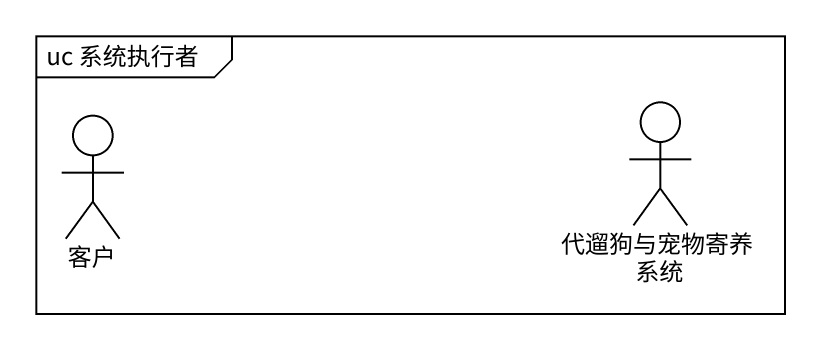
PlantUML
@startuml
mainframe uc 系统执行者
actor 客户
actor 代遛狗与宠物寄养系统
@enduml
